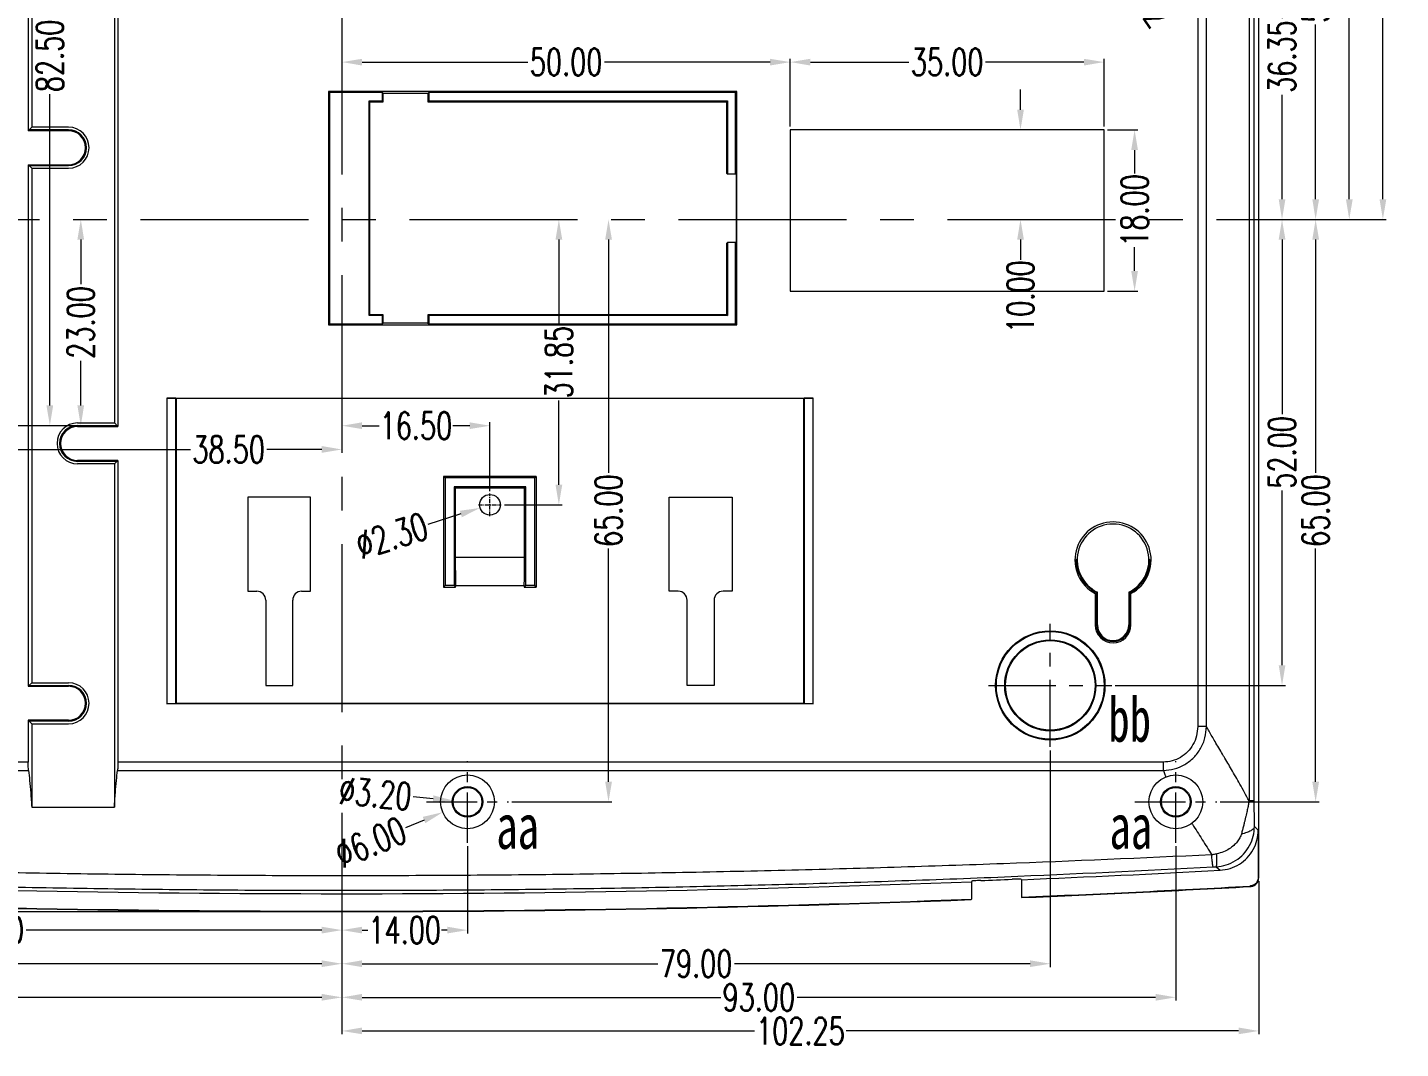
# Model space of a CAD drawing. Header units: millimetres. Extents: x 8061 to 9633, y -505 to -163.
# Drawn here: x 8596.1 to 8749.2, y -417.9 to -304 of the extents above; entities that cross this region are included whole.
import ezdxf

# ---------------------------------------------------------------- set-up
doc = ezdxf.new("R2010")
doc.units = ezdxf.units.MM
doc.linetypes.add('CENTER', pattern=[0.6, 0.375, -0.075, 0.075, -0.075])
doc.layers.get('Defpoints').update_dxf_attribs({"linetype": 'CONTINUOUS'})
doc.layers.add('dim', color=82, linetype='CONTINUOUS', lineweight=9)
doc.layers.add('part', color=7, linetype='CONTINUOUS', lineweight=20)
doc.styles.get("Standard").update_dxf_attribs({"font": 'romans.shx', "width": 0.7})
doc.styles.add('宋体', font='SimSun.ttf', dxfattribs={"width": 0.7})
doc.dimstyles.new('03', dxfattribs={"dimscale": 0.75, "dimtxt": 4, "dimasz": 3, "dimexe": 0.5, "dimexo": 0.5, "dimgap": 0.09, "dimtad": 0, "dimzin": 0, "dimdsep": 46, "dimtxsty": 'Standard', "dimcen": 0, "dimclrd": 256, "dimclre": 256, "dimclrt": 6, "dimazin": 2, "dimtp": 0.01, "dimtm": 0.01, "dimtfac": 1, "dimtofl": 0, "dimtmove": 0, "dimatfit": 0, "dimfxl": 1, "dimtolj": 1, "dimtzin": 0, "dimlwd": -1, "dimlwe": -1, "dimarcsym": 0})

# ---------------------------------------------------------------- blocks, each defined once
blk = doc.blocks.new('*D254')
at = {"layer": 'Defpoints', "color": 0}
for p in [(41286.6, -12991.94), (41279.1, -13069.19), (41391.87, -13069.19)]:
    blk.add_point(p, dxfattribs=at)
at = {"layer": 'dim'}
for p, q in [((41286.23, -12991.94), (41278.73, -12991.94)), ((41279.1, -12994.19), (41279.1, -13026.29)), ((41279.1, -13066.94), (41279.1, -13034.83)), ((41391.5, -13069.19), (41278.73, -13069.19))]:
    blk.add_line(p, q, dxfattribs=at)
for points in [[(41278.73, -12994.19), (41279.48, -12994.19), (41279.1, -12991.94)], [(41278.73, -13066.94), (41279.48, -13066.94), (41279.1, -13069.19)]]:
    blk.add_solid(points, dxfattribs=at)
at = {"layer": 'dim', "color": 6, "insert": (41279.1, -13030.56), "char_height": 3, "attachment_point": 5, "rotation": 90}
blk.add_mtext('\\A1;77.25', dxfattribs=at)
blk = doc.blocks.new('*D255')
at = {"layer": 'Defpoints', "color": 0}
for p in [(41480.3, -12955.59), (41496.72, -12955.59), (41496.72, -12991.94)]:
    blk.add_point(p, dxfattribs=at)
at = {"layer": 'dim'}
for p, q in [((41480.67, -12955.59), (41497.1, -12955.59)), ((41496.72, -12957.84), (41496.72, -12969.49)), ((41496.72, -12989.69), (41496.72, -12978.03))]:
    blk.add_line(p, q, dxfattribs=at)
for points in [[(41496.35, -12957.84), (41497.1, -12957.84), (41496.72, -12955.59)], [(41496.35, -12989.69), (41497.1, -12989.69), (41496.72, -12991.94)]]:
    blk.add_solid(points, dxfattribs=at)
at = {"layer": 'dim', "color": 6, "insert": (41496.72, -12973.76), "char_height": 3, "attachment_point": 5, "rotation": 90}
blk.add_mtext('\\A1;36.35', dxfattribs=at)
blk = doc.blocks.new('*D256')
at = {"layer": 'Defpoints', "color": 0}
for p in [(41477.75, -12939.94), (41500.47, -12939.94), (41496.72, -12991.94)]:
    blk.add_point(p, dxfattribs=at)
at = {"layer": 'dim'}
for p, q in [((41478.12, -12939.94), (41500.85, -12939.94)), ((41500.47, -12942.19), (41500.47, -12961.67)), ((41500.47, -12989.69), (41500.47, -12970.2)), ((41497.1, -12991.94), (41500.85, -12991.94))]:
    blk.add_line(p, q, dxfattribs=at)
for points in [[(41500.1, -12942.19), (41500.85, -12942.19), (41500.47, -12939.94)], [(41500.1, -12989.69), (41500.85, -12989.69), (41500.47, -12991.94)]]:
    blk.add_solid(points, dxfattribs=at)
at = {"layer": 'dim', "color": 6, "insert": (41500.47, -12965.94), "char_height": 3, "attachment_point": 5, "rotation": 90}
blk.add_mtext('\\A1;52.00', dxfattribs=at)
blk = doc.blocks.new('*D257')
at = {"layer": 'Defpoints', "color": 0}
for p in [(41489.43, -12926.44), (41504.22, -12926.44), (41496.72, -12991.94)]:
    blk.add_point(p, dxfattribs=at)
at = {"layer": 'dim'}
for p, q in [((41489.81, -12926.44), (41504.6, -12926.44)), ((41504.22, -12928.69), (41504.22, -12954.97)), ((41504.22, -12989.69), (41504.22, -12963.4)), ((41497.1, -12991.94), (41504.6, -12991.94))]:
    blk.add_line(p, q, dxfattribs=at)
for points in [[(41503.85, -12928.69), (41504.6, -12928.69), (41504.22, -12926.44)], [(41503.85, -12989.69), (41504.6, -12989.69), (41504.22, -12991.94)]]:
    blk.add_solid(points, dxfattribs=at)
at = {"layer": 'dim', "color": 6, "insert": (41504.22, -12959.19), "char_height": 3, "attachment_point": 5, "rotation": 90}
blk.add_mtext('\\A1;65.50', dxfattribs=at)
blk = doc.blocks.new('*D258')
at = {"layer": 'Defpoints', "color": 0}
for p in [(41493.13, -12914.69), (41507.97, -12914.69), (41496.72, -12991.94)]:
    blk.add_point(p, dxfattribs=at)
at = {"layer": 'dim'}
for p, q in [((41493.5, -12914.69), (41508.35, -12914.69)), ((41507.97, -12916.94), (41507.97, -12949.05)), ((41507.97, -12989.69), (41507.97, -12957.58)), ((41497.1, -12991.94), (41508.35, -12991.94))]:
    blk.add_line(p, q, dxfattribs=at)
for points in [[(41507.6, -12916.94), (41508.35, -12916.94), (41507.97, -12914.69)], [(41507.6, -12989.69), (41508.35, -12989.69), (41507.97, -12991.94)]]:
    blk.add_solid(points, dxfattribs=at)
at = {"layer": 'dim', "color": 6, "insert": (41507.97, -12953.31), "char_height": 3, "attachment_point": 5, "rotation": 90}
blk.add_mtext('\\A1;77.25', dxfattribs=at)
blk = doc.blocks.new('*D259')
at = {"layer": 'Defpoints', "color": 0}
for p in [(41496.72, -12991.94), (41477.75, -13043.94), (41496.72, -13043.94)]:
    blk.add_point(p, dxfattribs=at)
at = {"layer": 'dim'}
for p, q in [((41496.72, -12994.19), (41496.72, -13013.67)), ((41496.72, -13041.69), (41496.72, -13022.2)), ((41478.12, -13043.94), (41497.1, -13043.94))]:
    blk.add_line(p, q, dxfattribs=at)
for points in [[(41496.35, -12994.19), (41497.1, -12994.19), (41496.72, -12991.94)], [(41496.35, -13041.69), (41497.1, -13041.69), (41496.72, -13043.94)]]:
    blk.add_solid(points, dxfattribs=at)
at = {"layer": 'dim', "color": 6, "insert": (41496.72, -13017.94), "char_height": 3, "attachment_point": 5, "rotation": 90}
blk.add_mtext('\\A1;52.00', dxfattribs=at)
blk = doc.blocks.new('*D260')
at = {"layer": 'Defpoints', "color": 0}
for p in [(41496.72, -12991.94), (41489.43, -13056.94), (41500.47, -13056.94)]:
    blk.add_point(p, dxfattribs=at)
at = {"layer": 'dim'}
for p, q in [((41497.1, -12991.94), (41500.85, -12991.94)), ((41500.47, -12994.19), (41500.47, -13020.22)), ((41500.47, -13054.69), (41500.47, -13028.65)), ((41489.81, -13056.94), (41500.85, -13056.94))]:
    blk.add_line(p, q, dxfattribs=at)
for points in [[(41500.1, -12994.19), (41500.85, -12994.19), (41500.47, -12991.94)], [(41500.1, -13054.69), (41500.85, -13054.69), (41500.47, -13056.94)]]:
    blk.add_solid(points, dxfattribs=at)
at = {"layer": 'dim', "color": 6, "insert": (41500.47, -13024.44), "char_height": 3, "attachment_point": 5, "rotation": 90}
blk.add_mtext('\\A1;65.00', dxfattribs=at)
blk = doc.blocks.new('*D261')
at = {"layer": 'Defpoints', "color": 0}
for p in [(41421.6, -12991.94), (41421.6, -12991.94), (41410.43, -13056.94)]:
    blk.add_point(p, dxfattribs=at)
at = {"layer": 'dim'}
for p, q in [((41421.6, -12994.19), (41421.6, -13020.22)), ((41421.6, -13054.69), (41421.6, -13028.65)), ((41410.81, -13056.94), (41421.98, -13056.94))]:
    blk.add_line(p, q, dxfattribs=at)
for points in [[(41421.23, -12994.19), (41421.98, -12994.19), (41421.6, -12991.94)], [(41421.23, -13054.69), (41421.98, -13054.69), (41421.6, -13056.94)]]:
    blk.add_solid(points, dxfattribs=at)
at = {"layer": 'dim', "color": 6, "insert": (41421.6, -13024.44), "char_height": 3, "attachment_point": 5, "rotation": 90}
blk.add_mtext('\\A1;65.00', dxfattribs=at)
blk = doc.blocks.new('*D262')
at = {"layer": 'Defpoints', "color": 0}
for p in [(41405.87, -13061.5), (41391.87, -13071.25), (41405.87, -13071.25)]:
    blk.add_point(p, dxfattribs=at)
at = {"layer": 'dim'}
for p, q in [((41405.87, -13061.87), (41405.87, -13071.62)), ((41394.12, -13071.25), (41394.76, -13071.25)), ((41403.62, -13071.25), (41402.99, -13071.25))]:
    blk.add_line(p, q, dxfattribs=at)
for points in [[(41394.12, -13070.87), (41394.12, -13071.62), (41391.87, -13071.25)], [(41403.62, -13070.87), (41403.62, -13071.62), (41405.87, -13071.25)]]:
    blk.add_solid(points, dxfattribs=at)
at = {"layer": 'dim', "color": 6, "insert": (41398.87, -13071.25), "char_height": 3, "attachment_point": 5}
blk.add_mtext('\\A1;14.00', dxfattribs=at)
blk = doc.blocks.new('*D263')
at = {"layer": 'Defpoints', "color": 0}
for p in [(41470.87, -13050.81), (41391.87, -13071.25), (41470.87, -13075)]:
    blk.add_point(p, dxfattribs=at)
at = {"layer": 'dim'}
for p, q in [((41470.87, -13051.19), (41470.87, -13075.37)), ((41391.87, -13071.62), (41391.87, -13075.37)), ((41394.12, -13075), (41427.11, -13075)), ((41468.62, -13075), (41435.64, -13075))]:
    blk.add_line(p, q, dxfattribs=at)
for points in [[(41394.12, -13074.62), (41394.12, -13075.37), (41391.87, -13075)], [(41468.62, -13074.62), (41468.62, -13075.37), (41470.87, -13075)]]:
    blk.add_solid(points, dxfattribs=at)
at = {"layer": 'dim', "color": 6, "insert": (41431.37, -13075), "char_height": 3, "attachment_point": 5}
blk.add_mtext('\\A1;79.00', dxfattribs=at)
blk = doc.blocks.new('*D264')
at = {"layer": 'Defpoints', "color": 0}
for p in [(41484.87, -13061.5), (41391.87, -13071.25), (41484.87, -13078.75)]:
    blk.add_point(p, dxfattribs=at)
at = {"layer": 'dim'}
for p, q in [((41484.87, -13061.87), (41484.87, -13079.12)), ((41391.87, -13071.62), (41391.87, -13079.12)), ((41394.12, -13078.75), (41434.11, -13078.75)), ((41482.62, -13078.75), (41442.64, -13078.75))]:
    blk.add_line(p, q, dxfattribs=at)
for points in [[(41394.12, -13078.37), (41394.12, -13079.12), (41391.87, -13078.75)], [(41482.62, -13078.37), (41482.62, -13079.12), (41484.87, -13078.75)]]:
    blk.add_solid(points, dxfattribs=at)
at = {"layer": 'dim', "color": 6, "insert": (41438.37, -13078.75), "char_height": 3, "attachment_point": 5}
blk.add_mtext('\\A1;93.00', dxfattribs=at)
blk = doc.blocks.new('*D265')
at = {"layer": 'Defpoints', "color": 0}
for p in [(41494.12, -13065.39), (41391.87, -13071.25), (41494.12, -13082.5)]:
    blk.add_point(p, dxfattribs=at)
at = {"layer": 'dim'}
for p, q in [((41494.12, -13065.77), (41494.12, -13082.87)), ((41391.87, -13071.62), (41391.87, -13082.87)), ((41394.12, -13082.5), (41437.88, -13082.5)), ((41491.87, -13082.5), (41448.12, -13082.5))]:
    blk.add_line(p, q, dxfattribs=at)
for points in [[(41394.12, -13082.12), (41394.12, -13082.87), (41391.87, -13082.5)], [(41491.87, -13082.12), (41491.87, -13082.87), (41494.12, -13082.5)]]:
    blk.add_solid(points, dxfattribs=at)
at = {"layer": 'dim', "color": 6, "insert": (41443, -13082.5), "char_height": 3, "attachment_point": 5}
blk.add_mtext('\\A1;102.25', dxfattribs=at)
blk = doc.blocks.new('*D266')
at = {"layer": 'Defpoints', "color": 0}
for p in [(41312.87, -13050.81), (41312.87, -13071.25), (41391.87, -13071.25)]:
    blk.add_point(p, dxfattribs=at)
at = {"layer": 'dim'}
for p, q in [((41312.87, -13051.19), (41312.87, -13071.62)), ((41315.12, -13071.25), (41348.11, -13071.25)), ((41389.62, -13071.25), (41356.64, -13071.25))]:
    blk.add_line(p, q, dxfattribs=at)
for points in [[(41315.12, -13070.87), (41315.12, -13071.62), (41312.87, -13071.25)], [(41389.62, -13070.87), (41389.62, -13071.62), (41391.87, -13071.25)]]:
    blk.add_solid(points, dxfattribs=at)
at = {"layer": 'dim', "color": 6, "insert": (41352.37, -13071.25), "char_height": 3, "attachment_point": 5}
blk.add_mtext('\\A1;79.00', dxfattribs=at)
blk = doc.blocks.new('*D267')
at = {"layer": 'Defpoints', "color": 0}
for p in [(41298.87, -13061.5), (41391.87, -13071.25), (41298.87, -13075)]:
    blk.add_point(p, dxfattribs=at)
at = {"layer": 'dim'}
for p, q in [((41298.87, -13061.87), (41298.87, -13075.37)), ((41391.87, -13071.62), (41391.87, -13075.37)), ((41301.12, -13075), (41341.11, -13075)), ((41389.62, -13075), (41349.64, -13075))]:
    blk.add_line(p, q, dxfattribs=at)
for points in [[(41301.12, -13074.62), (41301.12, -13075.37), (41298.87, -13075)], [(41389.62, -13074.62), (41389.62, -13075.37), (41391.87, -13075)]]:
    blk.add_solid(points, dxfattribs=at)
at = {"layer": 'dim', "color": 6, "insert": (41345.37, -13075), "char_height": 3, "attachment_point": 5}
blk.add_mtext('\\A1;93.00', dxfattribs=at)
blk = doc.blocks.new('*D268')
at = {"layer": 'Defpoints', "color": 0}
for p in [(41289.62, -13065.39), (41391.87, -13071.25), (41289.62, -13078.75)]:
    blk.add_point(p, dxfattribs=at)
at = {"layer": 'dim'}
for p, q in [((41289.62, -13065.77), (41289.62, -13079.12)), ((41391.87, -13071.62), (41391.87, -13079.12)), ((41291.87, -13078.75), (41335.63, -13078.75)), ((41389.62, -13078.75), (41345.87, -13078.75))]:
    blk.add_line(p, q, dxfattribs=at)
for points in [[(41291.87, -13078.37), (41291.87, -13079.12), (41289.62, -13078.75)], [(41389.62, -13078.37), (41389.62, -13079.12), (41391.87, -13078.75)]]:
    blk.add_solid(points, dxfattribs=at)
at = {"layer": 'dim', "color": 6, "insert": (41340.75, -13078.75), "char_height": 3, "attachment_point": 5}
blk.add_mtext('\\A1;102.25', dxfattribs=at)
blk = doc.blocks.new('*D269')
at = {"layer": 'Defpoints', "color": 0}
for p in [(41408.64, -13055.78), (41403.11, -13058.09)]:
    blk.add_point(p, dxfattribs=at)
at = {"layer": 'dim'}
blk.add_line((41401.03, -13058.96), (41398.95, -13059.83), dxfattribs=at)
blk.add_solid([(41400.88, -13058.61), (41401.17, -13059.31), (41403.11, -13058.09)], dxfattribs=at)
at = {"layer": 'dim', "color": 6, "insert": (41395.06, -13061.45), "char_height": 3, "attachment_point": 5, "rotation": 22.6773}
blk.add_mtext('\\A1;∅6.00', dxfattribs=at)
blk = doc.blocks.new('*D270')
at = {"layer": 'Defpoints', "color": 0}
for p in [(41404.28, -13056.79), (41407.47, -13057.08)]:
    blk.add_point(p, dxfattribs=at)
at = {"layer": 'dim'}
blk.add_line((41402.04, -13056.59), (41399.8, -13056.38), dxfattribs=at)
blk.add_solid([(41402.07, -13056.21), (41402.01, -13056.96), (41404.28, -13056.79)], dxfattribs=at)
at = {"layer": 'dim', "color": 6, "insert": (41395.6, -13056), "char_height": 3, "attachment_point": 5, "rotation": 354.8044}
blk.add_mtext('\\A1;∅3.20', dxfattribs=at)
blk = doc.blocks.new('*D273')
at = {"layer": 'Defpoints', "color": 0}
for p in [(41470.71, -12951.67), (41476.14, -12959.5)]:
    blk.add_point(p, dxfattribs=at)
at = {"layer": 'dim'}
blk.add_line((41477.42, -12961.35), (41478.7, -12963.19), dxfattribs=at)
blk.add_solid([(41477.73, -12961.13), (41477.11, -12961.56), (41476.14, -12959.5)], dxfattribs=at)
at = {"layer": 'dim', "color": 6, "insert": (41481.11, -12966.66), "char_height": 3, "attachment_point": 5, "rotation": 304.7544}
blk.add_mtext('\\A1;∅9.52', dxfattribs=at)
blk = doc.blocks.new('*D274')
at = {"layer": 'Defpoints', "color": 0}
for p in [(41391.87, -12974.38), (41391.87, -12974.38), (41441.87, -12981.94)]:
    blk.add_point(p, dxfattribs=at)
at = {"layer": 'dim'}
for p, q in [((41394.12, -12974.38), (41412.61, -12974.38)), ((41439.62, -12974.38), (41421.14, -12974.38)), ((41441.87, -12981.56), (41441.87, -12974.01))]:
    blk.add_line(p, q, dxfattribs=at)
for points in [[(41394.12, -12974.01), (41394.12, -12974.76), (41391.87, -12974.38)], [(41439.62, -12974.01), (41439.62, -12974.76), (41441.87, -12974.38)]]:
    blk.add_solid(points, dxfattribs=at)
at = {"layer": 'dim', "color": 6, "insert": (41416.87, -12974.38), "char_height": 3, "attachment_point": 5}
blk.add_mtext('\\A1;50.00', dxfattribs=at)
blk = doc.blocks.new('*D275')
at = {"layer": 'Defpoints', "color": 0}
for p in [(41441.87, -12974.38), (41441.87, -12974.38), (41476.87, -12981.94)]:
    blk.add_point(p, dxfattribs=at)
at = {"layer": 'dim'}
for p, q in [((41444.12, -12974.38), (41455.11, -12974.38)), ((41474.62, -12974.38), (41463.64, -12974.38)), ((41476.87, -12981.56), (41476.87, -12974.01))]:
    blk.add_line(p, q, dxfattribs=at)
for points in [[(41444.12, -12974.01), (41444.12, -12974.76), (41441.87, -12974.38)], [(41474.62, -12974.01), (41474.62, -12974.76), (41476.87, -12974.38)]]:
    blk.add_solid(points, dxfattribs=at)
at = {"layer": 'dim', "color": 6, "insert": (41459.37, -12974.38), "char_height": 3, "attachment_point": 5}
blk.add_mtext('\\A1;35.00', dxfattribs=at)
blk = doc.blocks.new('*D276')
at = {"layer": 'Defpoints', "color": 0}
for p in [(41476.87, -12981.94), (41476.87, -12999.94), (41480.28, -12999.94)]:
    blk.add_point(p, dxfattribs=at)
at = {"layer": 'dim'}
for p, q in [((41477.25, -12981.94), (41480.65, -12981.94)), ((41480.28, -12984.19), (41480.28, -12986.82)), ((41480.28, -12997.69), (41480.28, -12995.05)), ((41477.25, -12999.94), (41480.65, -12999.94))]:
    blk.add_line(p, q, dxfattribs=at)
for points in [[(41479.9, -12984.19), (41480.65, -12984.19), (41480.28, -12981.94)], [(41479.9, -12997.69), (41480.65, -12997.69), (41480.28, -12999.94)]]:
    blk.add_solid(points, dxfattribs=at)
at = {"layer": 'dim', "color": 6, "insert": (41480.28, -12990.94), "char_height": 3, "attachment_point": 5, "rotation": 90}
blk.add_mtext('\\A1;18.00', dxfattribs=at)
blk = doc.blocks.new('*D277')
at = {"layer": 'Defpoints', "color": 0}
for p in [(41467.55, -12981.94), (41467.55, -12991.94), (41467.55, -12991.94)]:
    blk.add_point(p, dxfattribs=at)
at = {"layer": 'dim'}
for p, q in [((41467.55, -12979.69), (41467.55, -12977.44)), ((41467.55, -12994.19), (41467.55, -12996.44))]:
    blk.add_line(p, q, dxfattribs=at)
for points in [[(41467.18, -12979.69), (41467.93, -12979.69), (41467.55, -12981.94)], [(41467.18, -12994.19), (41467.93, -12994.19), (41467.55, -12991.94)]]:
    blk.add_solid(points, dxfattribs=at)
at = {"layer": 'dim', "color": 6, "insert": (41467.55, -13000.55), "char_height": 3, "attachment_point": 5, "rotation": 90}
blk.add_mtext('\\A1;10.00', dxfattribs=at)
blk = doc.blocks.new('*D288')
at = {"layer": 'Defpoints', "color": 0}
for p in [(41391.87, -13014.96), (41391.87, -13014.96), (41408.37, -13022.64)]:
    blk.add_point(p, dxfattribs=at)
at = {"layer": 'dim'}
for p, q in [((41394.12, -13014.96), (41396.01, -13014.96)), ((41406.12, -13014.96), (41404.24, -13014.96)), ((41408.37, -13022.26), (41408.37, -13014.58))]:
    blk.add_line(p, q, dxfattribs=at)
for points in [[(41394.12, -13014.58), (41394.12, -13015.33), (41391.87, -13014.96)], [(41406.12, -13014.58), (41406.12, -13015.33), (41408.37, -13014.96)]]:
    blk.add_solid(points, dxfattribs=at)
at = {"layer": 'dim', "color": 6, "insert": (41400.12, -13014.96), "char_height": 3, "attachment_point": 5}
blk.add_mtext('\\A1;16.50', dxfattribs=at)
blk = doc.blocks.new('*D289')
at = {"layer": 'Defpoints', "color": 0}
for p in [(41416.06, -12991.94), (41416.06, -12991.94), (41409.64, -13023.79)]:
    blk.add_point(p, dxfattribs=at)
at = {"layer": 'dim'}
for p, q in [((41416.06, -12994.19), (41416.06, -13003.59)), ((41416.06, -13021.54), (41416.06, -13012.13)), ((41410.01, -13023.79), (41416.44, -13023.79))]:
    blk.add_line(p, q, dxfattribs=at)
for points in [[(41415.69, -12994.19), (41416.44, -12994.19), (41416.06, -12991.94)], [(41415.69, -13021.54), (41416.44, -13021.54), (41416.06, -13023.79)]]:
    blk.add_solid(points, dxfattribs=at)
at = {"layer": 'dim', "color": 6, "insert": (41416.06, -13007.86), "char_height": 3, "attachment_point": 5, "rotation": 90}
blk.add_mtext('\\A1;31.85', dxfattribs=at)
blk = doc.blocks.new('*D290')
at = {"layer": 'Defpoints', "color": 0}
for p in [(41409.47, -13023.44), (41407.28, -13024.13)]:
    blk.add_point(p, dxfattribs=at)
at = {"layer": 'dim'}
blk.add_line((41405.13, -13024.81), (41401.45, -13025.97), dxfattribs=at)
blk.add_solid([(41405.02, -13024.45), (41405.24, -13025.17), (41407.28, -13024.13)], dxfattribs=at)
at = {"layer": 'dim', "color": 6, "insert": (41397.43, -13027.24), "char_height": 3, "attachment_point": 5, "rotation": 17.5005}
blk.add_mtext('\\A1;∅2.30', dxfattribs=at)
blk = doc.blocks.new('*D294')
at = {"layer": 'Defpoints', "color": 0}
for p in [(41348.37, -12932.44), (41359.29, -12932.44), (41353.37, -13014.94)]:
    blk.add_point(p, dxfattribs=at)
at = {"layer": 'dim'}
for p, q in [((41348.75, -12932.44), (41359.66, -12932.44)), ((41359.29, -12934.69), (41359.29, -12969.42)), ((41359.29, -13012.69), (41359.29, -12977.95)), ((41353.75, -13014.94), (41359.66, -13014.94))]:
    blk.add_line(p, q, dxfattribs=at)
for points in [[(41358.91, -12934.69), (41359.66, -12934.69), (41359.29, -12932.44)], [(41358.91, -13012.69), (41359.66, -13012.69), (41359.29, -13014.94)]]:
    blk.add_solid(points, dxfattribs=at)
at = {"layer": 'dim', "color": 6, "insert": (41359.29, -12973.69), "char_height": 3, "attachment_point": 5, "rotation": 90}
blk.add_mtext('\\A1;82.50', dxfattribs=at)
blk = doc.blocks.new('*D296')
at = {"layer": 'Defpoints', "color": 0}
for p in [(41391.87, -13014.96), (41353.37, -13017.61), (41391.87, -13017.61)]:
    blk.add_point(p, dxfattribs=at)
at = {"layer": 'dim'}
for p, q in [((41391.87, -13015.33), (41391.87, -13017.98)), ((41355.62, -13017.61), (41374.96, -13017.61)), ((41389.62, -13017.61), (41383.5, -13017.61))]:
    blk.add_line(p, q, dxfattribs=at)
for points in [[(41355.62, -13017.23), (41355.62, -13017.98), (41353.37, -13017.61)], [(41389.62, -13017.23), (41389.62, -13017.98), (41391.87, -13017.61)]]:
    blk.add_solid(points, dxfattribs=at)
at = {"layer": 'dim', "color": 6, "insert": (41379.23, -13017.61), "char_height": 3, "attachment_point": 5}
blk.add_mtext('\\A1;38.50', dxfattribs=at)
blk = doc.blocks.new('*D297')
at = {"layer": 'Defpoints', "color": 0}
for p in [(41362.74, -12991.94), (41362.74, -12991.94), (41359.29, -13014.94)]:
    blk.add_point(p, dxfattribs=at)
at = {"layer": 'dim'}
for p, q in [((41362.74, -12994.19), (41362.74, -12999.17)), ((41362.74, -13012.69), (41362.74, -13007.7)), ((41359.66, -13014.94), (41363.11, -13014.94))]:
    blk.add_line(p, q, dxfattribs=at)
for points in [[(41362.36, -12994.19), (41363.11, -12994.19), (41362.74, -12991.94)], [(41362.36, -13012.69), (41363.11, -13012.69), (41362.74, -13014.94)]]:
    blk.add_solid(points, dxfattribs=at)
at = {"layer": 'dim', "color": 6, "insert": (41362.74, -13003.44), "char_height": 3, "attachment_point": 5, "rotation": 90}
blk.add_mtext('\\A1;23.00', dxfattribs=at)

msp = doc.modelspace()

# ---------------------------------------------------------------- linework, layer by layer
at = {"layer": 'part', "color": 1, "linetype": 'CENTER', "ltscale": 50}
for p, q in [((8631.174, -410.395), (8631.174, -240.445)), ((8518.699, -325.42), (8743.649, -325.42))]:
    msp.add_line(p, q, dxfattribs=at)
at = {"layer": 'part', "color": 7, "linetype": 'Continuous'}
for p, q in [((8733.424, -398.875), (8733.424, -249.175)), ((8596.567, -259.817), (8596.567, -315.132)), ((8732.346, -260.491), (8732.346, -390.308)), ((8732.929, -390.282), (8732.929, -260.51)), ((8596.174, -264.858), (8596.174, -315.525)), ((8726.617, -268.834), (8726.617, -382.008)), ((8727.604, -382.009), (8727.604, -268.833)), ((8606.174, -286.315), (8606.174, -348.525)), ((8605.781, -286.708), (8605.781, -348.132)), ((8629.653, -311.15), (8629.653, -337.191)), ((8629.653, -311.15), (8629.774, -311.27)), ((8675.194, -311.15), (8629.653, -311.15)), ((8629.774, -311.27), (8629.774, -337.07)), ((8635.686, -311.27), (8629.774, -311.27)), ((8634.186, -336.158), (8634.186, -312.183)), ((8634.282, -312.279), (8634.186, -312.183)), ((8634.186, -312.183), (8635.686, -312.183)), ((8634.282, -336.061), (8634.282, -312.279)), ((8634.282, -312.279), (8635.782, -312.279)), ((8635.686, -312.183), (8635.686, -311.27)), ((8635.782, -311.328), (8635.686, -311.27)), ((8635.782, -312.279), (8635.686, -312.183)), ((8635.782, -312.279), (8635.782, -311.328)), ((8635.782, -311.328), (8640.765, -311.328)), ((8640.765, -311.328), (8640.861, -311.27)), ((8640.765, -311.328), (8640.765, -312.279)), ((8640.765, -312.279), (8640.861, -312.183)), ((8640.765, -312.279), (8674.065, -312.279)), ((8640.861, -311.27), (8640.861, -312.183)), ((8675.074, -311.27), (8640.861, -311.27)), ((8640.861, -312.183), (8674.161, -312.183)), ((8674.065, -312.279), (8674.161, -312.183)), ((8674.065, -312.279), (8674.065, -320.245)), ((8674.161, -312.183), (8674.161, -320.341)), ((8675.194, -311.15), (8675.074, -311.27)), ((8675.074, -320.341), (8675.074, -311.27)), ((8675.194, -337.191), (8675.194, -311.15)), ((8596.174, -315.525), (8596.567, -315.132)), ((8600.674, -315.42), (8596.278, -315.42)), ((8600.674, -315.132), (8596.567, -315.132)), ((8600.674, -315.525), (8600.674, -315.42)), ((8716.174, -315.42), (8681.174, -315.42)), ((8681.174, -315.42), (8681.174, -333.42)), ((8716.174, -333.42), (8716.174, -315.42)), ((8600.674, -315.525), (8596.174, -315.525)), ((8596.174, -319.315), (8596.174, -377.526)), ((8596.174, -319.315), (8596.567, -319.708)), ((8596.174, -319.315), (8600.674, -319.315)), ((8596.278, -319.42), (8600.674, -319.42)), ((8596.567, -319.708), (8596.567, -377.133)), ((8596.567, -319.708), (8600.674, -319.708)), ((8600.674, -319.315), (8600.674, -319.42)), ((8674.065, -320.245), (8674.161, -320.341)), ((8674.161, -320.341), (8675.074, -320.341)), ((8675.121, -320.42), (8675.074, -320.341)), ((8675.121, -320.42), (8675.121, -327.92)), ((8674.065, -328.095), (8674.161, -327.999)), ((8674.065, -328.095), (8674.065, -336.061)), ((8675.074, -327.999), (8674.161, -327.999)), ((8674.161, -327.999), (8674.161, -336.158)), ((8675.074, -327.999), (8675.121, -327.92)), ((8675.074, -337.07), (8675.074, -327.999)), ((8681.174, -333.42), (8716.174, -333.42)), ((8634.282, -336.061), (8634.186, -336.158)), ((8635.686, -336.158), (8634.186, -336.158)), ((8635.782, -336.061), (8634.282, -336.061)), ((8635.782, -336.061), (8635.686, -336.158)), ((8635.686, -337.07), (8635.686, -336.158)), ((8635.782, -337.013), (8635.782, -336.061)), ((8674.065, -336.061), (8640.765, -336.061)), ((8640.765, -336.061), (8640.861, -336.158)), ((8640.765, -336.061), (8640.765, -337.013)), ((8674.161, -336.158), (8640.861, -336.158)), ((8640.861, -336.158), (8640.861, -337.07)), ((8674.065, -336.061), (8674.161, -336.158)), ((8629.653, -337.191), (8629.774, -337.07)), ((8629.653, -337.191), (8675.194, -337.191)), ((8629.774, -337.07), (8635.686, -337.07)), ((8635.782, -337.013), (8635.686, -337.07)), ((8640.765, -337.013), (8635.782, -337.013)), ((8640.765, -337.013), (8640.861, -337.07)), ((8640.861, -337.07), (8675.074, -337.07)), ((8675.194, -337.191), (8675.074, -337.07)), ((8611.638, -345.35), (8611.638, -379.49)), ((8611.638, -345.35), (8683.709, -345.35)), ((8612.638, -345.384), (8611.638, -345.35)), ((8612.638, -379.456), (8612.638, -345.384)), ((8612.674, -345.42), (8612.674, -379.42)), ((8682.674, -345.42), (8612.674, -345.42)), ((8682.674, -345.42), (8682.71, -345.384)), ((8682.674, -379.42), (8682.674, -345.42)), ((8683.709, -345.35), (8682.71, -345.384)), ((8682.71, -345.384), (8682.71, -379.456)), ((8683.709, -379.49), (8683.709, -345.35)), ((8601.674, -348.132), (8605.781, -348.132)), ((8601.674, -348.525), (8601.674, -348.42)), ((8601.674, -348.42), (8606.069, -348.42)), ((8601.674, -348.525), (8606.174, -348.525)), ((8605.781, -348.132), (8606.174, -348.525)), ((8601.674, -352.315), (8601.674, -352.42)), ((8606.174, -352.315), (8601.674, -352.315)), ((8606.069, -352.42), (8601.674, -352.42)), ((8605.781, -352.708), (8601.674, -352.708)), ((8605.781, -352.708), (8606.174, -352.315)), ((8605.781, -352.708), (8605.781, -391.023)), ((8606.174, -352.315), (8606.174, -385.982)), ((8652.849, -354.095), (8642.499, -354.095)), ((8642.674, -354.27), (8642.499, -354.095)), ((8642.499, -354.095), (8642.499, -366.445)), ((8652.674, -354.27), (8642.674, -354.27)), ((8642.674, -354.27), (8642.674, -366.27)), ((8651.674, -355.27), (8643.674, -355.27)), ((8643.674, -355.27), (8643.805, -355.401)), ((8643.674, -355.27), (8643.674, -366.27)), ((8651.674, -355.27), (8651.542, -355.401)), ((8651.674, -366.27), (8651.674, -355.27)), ((8652.674, -354.27), (8652.849, -354.095)), ((8652.674, -366.27), (8652.674, -354.27)), ((8652.849, -354.095), (8652.849, -366.445)), ((8627.674, -356.42), (8620.674, -356.42)), ((8620.674, -356.42), (8620.674, -366.92)), ((8627.674, -366.92), (8627.674, -356.42)), ((8651.542, -355.401), (8643.805, -355.401)), ((8643.805, -355.401), (8643.805, -363.148)), ((8651.542, -363.148), (8651.542, -355.401)), ((8667.674, -356.42), (8674.674, -356.42)), ((8667.674, -366.92), (8667.674, -356.42)), ((8674.674, -356.42), (8674.674, -366.92)), ((8651.542, -363.148), (8643.805, -363.148)), ((8620.674, -366.92), (8621.674, -366.92)), ((8626.674, -366.92), (8627.674, -366.92)), ((8642.499, -366.445), (8642.674, -366.27)), ((8642.499, -366.445), (8643.849, -366.445)), ((8643.674, -366.27), (8642.674, -366.27)), ((8643.674, -366.27), (8643.849, -366.445)), ((8643.849, -366.27), (8651.499, -366.27)), ((8643.849, -366.445), (8643.849, -366.27)), ((8651.499, -366.27), (8651.499, -366.445)), ((8651.674, -366.27), (8651.499, -366.445)), ((8651.499, -366.445), (8652.849, -366.445)), ((8652.674, -366.27), (8651.674, -366.27)), ((8652.849, -366.445), (8652.674, -366.27)), ((8668.674, -366.92), (8667.674, -366.92)), ((8674.674, -366.92), (8673.674, -366.92)), ((8715.177, -367.168), (8715.177, -370.67)), ((8715.319, -367.082), (8715.319, -370.67)), ((8715.424, -370.67), (8715.424, -367.017)), ((8718.924, -367.017), (8718.924, -370.67)), ((8719.028, -370.67), (8719.028, -367.082)), ((8719.17, -370.67), (8719.17, -367.168)), ((8622.674, -367.92), (8622.674, -377.42)), ((8625.674, -377.42), (8625.674, -367.92)), ((8669.674, -377.42), (8669.674, -367.92)), ((8672.674, -367.92), (8672.674, -377.42)), ((8715.319, -370.67), (8715.177, -370.67)), ((8719.028, -370.67), (8719.17, -370.67)), ((8596.174, -377.526), (8596.567, -377.133)), ((8596.174, -377.526), (8600.674, -377.526)), ((8596.278, -377.421), (8600.674, -377.421)), ((8596.567, -377.133), (8600.674, -377.133)), ((8600.674, -377.526), (8600.674, -377.421)), ((8622.674, -377.42), (8625.674, -377.42)), ((8672.674, -377.42), (8669.674, -377.42)), ((8611.638, -379.49), (8612.638, -379.456)), ((8683.709, -379.49), (8611.638, -379.49)), ((8612.674, -379.42), (8612.638, -379.456)), ((8612.674, -379.42), (8682.674, -379.42)), ((8682.674, -379.42), (8682.71, -379.456)), ((8682.71, -379.456), (8683.709, -379.49)), ((8596.174, -381.316), (8596.567, -381.709)), ((8600.674, -381.316), (8596.174, -381.316)), ((8596.174, -381.316), (8596.174, -385.982)), ((8600.674, -381.316), (8600.674, -381.421)), ((8600.674, -381.421), (8596.278, -381.421)), ((8596.567, -381.709), (8600.674, -381.709)), ((8596.567, -381.709), (8596.567, -391.023)), ((8727.604, -382.009), (8726.617, -382.009)), ((8596.174, -385.982), (8539.542, -385.982)), ((8539.549, -386.911), (8596.207, -386.911)), ((8606.141, -386.911), (8722.796, -386.911)), ((8722.795, -385.982), (8606.174, -385.982)), ((8722.796, -386.911), (8722.796, -385.982)), ((8732.929, -390.308), (8732.346, -390.308)), ((8596.567, -391.023), (8605.781, -391.023)), ((8733.371, -393.562), (8732.945, -393.158)), ((8733.371, -393.562), (8733.371, -398.826)), ((8728.692, -397.656), (8729.113, -398.054)), ((8701.424, -399.259), (8701.38, -399.326)), ((8701.38, -399.326), (8701.38, -401.275)), ((8706.924, -399.039), (8706.967, -399.104)), ((8706.967, -399.104), (8706.967, -401.053)), ((8733.424, -398.875), (8733.371, -398.826)), ((8707.002, -401.104), (8706.967, -401.053)), ((8732.427, -399.824), (8732.479, -399.874)), ((8701.345, -401.329), (8701.38, -401.275))]:
    msp.add_line(p, q, dxfattribs=at)
at = {"layer": 'part', "color": 1, "linetype": 'CENTER', "ltscale": 1.1684}
for p, q in [((8647.674, -358.535), (8647.674, -356.005)), ((8646.409, -357.27), (8648.939, -357.27))]:
    msp.add_line(p, q, dxfattribs=at)
at = {"layer": 'part', "color": 1, "linetype": 'CENTER', "ltscale": 20}
for p, q in [((8710.174, -384.295), (8710.174, -370.545)), ((8703.298, -377.42), (8717.049, -377.42))]:
    msp.add_line(p, q, dxfattribs=at)
at = {"layer": 'part', "color": 1, "linetype": 'CENTER', "ltscale": 15}
for p, q in [((8645.174, -394.981), (8645.174, -385.86)), ((8724.174, -394.981), (8724.174, -385.86)), ((8640.613, -390.42), (8649.734, -390.42)), ((8719.613, -390.42), (8728.734, -390.42))]:
    msp.add_line(p, q, dxfattribs=at)
at = {"layer": 'part', "color": 7, "linetype": 'Continuous'}
for centre, radius in [((8647.674, -357.27), 1.15), ((8710.174, -377.42), 6.1), ((8710.174, -377.42), 6.013), ((8710.174, -377.42), 5.087), ((8710.174, -377.42), 5), ((8645.174, -390.42), 3), ((8724.174, -390.42), 3), ((8645.174, -390.42), 1.705), ((8645.174, -390.42), 1.6), ((8724.174, -390.42), 1.705), ((8724.174, -390.42), 1.6)]:
    msp.add_circle(centre, radius, dxfattribs=at)
for centre, radius, start, end in [((8600.674, -317.42), 2.288, 270, 90), ((8600.674, -317.42), 2, 270, 90), ((8600.674, -317.42), 1.895, 270, 90), ((8601.674, -350.42), 2.288, 90, 270), ((8601.674, -350.42), 2, 90, 270), ((8601.674, -350.42), 1.895, 90, 270), ((8717.174, -363.42), 4.246, 298.04267, 241.95733), ((8717.174, -363.42), 4, 295.94448, 244.05552), ((8717.174, -363.42), 4.105, 180, 243.1367), ((8717.174, -363.42), 4.105, 296.8633, 0), ((8621.674, -367.92), 1, 0, 90), ((8626.674, -367.92), 1, 90, 180), ((8668.674, -367.92), 1, 0, 90), ((8673.674, -367.92), 1, 90, 180), ((8717.174, -370.67), 1.996, 180, 0), ((8717.174, -370.67), 1.855, 180, 0), ((8717.174, -370.67), 1.75, 180, 0), ((8600.674, -379.421), 2.288, 270, 90), ((8600.674, -379.421), 2, 270, 90), ((8600.674, -379.421), 1.895, 270, 90), ((8631.174, 1433.58), 1834.25, 272.368216, 273.060748), ((8631.174, 1433.58), 1834.25, 267.661983, 272.193541), ((8631.174, 1433.58), 1834.158, 272.226281, 272.335701), ((8631.174, 1433.58), 1836.198, 267.664464, 272.191213), ((8631.174, 1433.58), 1836.25, 267.665621, 272.19006), ((8631.174, 1433.58), 1836.198, 272.365703, 273.161054), ((8631.174, 1433.58), 1836.25, 272.366726, 273.1626)]:
    msp.add_arc(centre, radius, start, end, dxfattribs=at)
for points in [[(8643.805, -363.148), (8643.81, -364.204), (8643.824, -365.249), (8643.849, -366.27)], [(8651.499, -366.27), (8651.523, -365.249), (8651.538, -364.204), (8651.542, -363.148)], [(8713.069, -363.42), (8713.104, -363.385), (8713.139, -363.35), (8713.175, -363.315)], [(8721.172, -363.315), (8721.208, -363.35), (8721.243, -363.385), (8721.278, -363.42)], [(8715.177, -367.168), (8715.225, -367.14), (8715.272, -367.111), (8715.319, -367.082)], [(8719.028, -367.082), (8719.076, -367.111), (8719.123, -367.14), (8719.17, -367.168)], [(8726.617, -382.008), (8726.481, -383.06), (8726.09, -384.027), (8725.474, -384.847), (8724.679, -385.469), (8723.762, -385.854), (8722.795, -385.982)], [(8722.796, -386.911), (8724.006, -386.736), (8725.164, -386.251), (8726.172, -385.475), (8726.942, -384.453), (8727.429, -383.267), (8727.604, -382.009)], [(8729.551, -385.379), (8729.388, -385.102), (8728.551, -383.684), (8727.887, -382.534), (8727.604, -382.009)], [(8732.346, -390.308), (8731.322, -388.439), (8730.38, -386.795), (8729.551, -385.379)], [(8596.207, -386.911), (8596.189, -386.696), (8596.178, -386.369), (8596.174, -385.982)], [(8596.207, -386.911), (8596.334, -388.033), (8596.455, -389.41), (8596.567, -391.023)], [(8605.781, -391.023), (8605.893, -389.41), (8606.013, -388.033), (8606.141, -386.911)], [(8606.174, -385.982), (8606.17, -386.369), (8606.158, -386.696), (8606.141, -386.911)], [(8722.797, -386.911), (8722.868, -387.139), (8722.955, -387.381), (8723.056, -387.636)], [(8732.348, -390.308), (8732.313, -390.504), (8732.272, -390.711), (8732.227, -390.935), (8732.176, -391.179), (8732.119, -391.444), (8732.055, -391.731), (8731.984, -392.041), (8731.904, -392.377), (8731.816, -392.74), (8731.718, -393.132), (8731.609, -393.554), (8731.49, -394.008)], [(8732.945, -393.158), (8732.937, -392.174), (8732.931, -391.225), (8732.929, -390.282)], [(8725.97, -392.823), (8726.032, -392.921), (8727.084, -394.584)], [(8728.692, -397.656), (8729.786, -397.456), (8730.831, -396.977), (8731.733, -396.24), (8732.405, -395.294), (8732.811, -394.236), (8732.945, -393.158)], [(8729.113, -398.054), (8730.23, -397.851), (8731.26, -397.375), (8732.138, -396.657), (8732.808, -395.741), (8733.228, -394.687), (8733.371, -393.562)], [(8732.945, -393.158), (8732.909, -393.291), (8732.826, -393.416), (8732.701, -393.533), (8732.538, -393.643), (8732.098, -393.841), (8731.49, -394.008)], [(8727.084, -394.583), (8727.12, -394.639), (8728.18, -396.336)], [(8731.49, -394.008), (8731.315, -394.441), (8731.028, -394.873), (8730.632, -395.288), (8730.126, -395.667), (8729.505, -395.99), (8728.76, -396.222)], [(8728.18, -396.339), (8704.963, -397.323), (8692.77, -397.732), (8680.575, -398.068), (8668.379, -398.329), (8656.18, -398.517), (8643.98, -398.631), (8631.778, -398.671), (8619.574, -398.638), (8607.368, -398.531), (8595.162, -398.351), (8582.955, -398.096), (8570.751, -397.768), (8558.552, -397.366), (8534.168, -396.339)], [(8728.76, -396.222), (8728.564, -396.262), (8728.37, -396.299), (8728.177, -396.335)], [(8728.339, -397.674), (8728.295, -397.501), (8728.239, -397.038), (8728.177, -396.339)], [(8728.692, -397.656), (8728.703, -397.643), (8728.713, -397.618), (8728.729, -397.535), (8728.743, -397.413), (8728.753, -397.252), (8728.76, -397.055), (8728.763, -396.82), (8728.764, -396.544), (8728.76, -396.222)], [(8534.035, -397.676), (8558.434, -398.826), (8570.653, -399.277), (8582.877, -399.645), (8595.103, -399.931), (8607.33, -400.133), (8619.555, -400.253), (8631.779, -400.29), (8644.001, -400.245), (8656.221, -400.117), (8668.439, -399.907), (8680.656, -399.613), (8692.871, -399.237), (8705.084, -398.779), (8728.339, -397.674)], [(8728.339, -397.674), (8728.456, -397.668), (8728.574, -397.662), (8728.692, -397.656)], [(8702.424, -399.194), (8702.045, -399.211), (8701.723, -399.229), (8701.505, -399.246), (8701.424, -399.259)], [(8706.924, -399.039), (8706.842, -399.033), (8706.625, -399.034), (8706.302, -399.041), (8705.924, -399.055)], [(8733.371, -398.826), (8733.3, -399.196), (8733.098, -399.513), (8732.792, -399.733), (8732.427, -399.824)], [(8732.479, -399.874), (8732.845, -399.782), (8733.15, -399.563), (8733.353, -399.245), (8733.424, -398.875)]]:
    msp.add_spline(points, degree=3, dxfattribs=at)

# ---------------------------------------------------------------- texts
at = {"layer": 'dim', "char_height": 5, "width": 9.18398, "attachment_point": 1, "style": '宋体'}
for s, insert in [('bb', (8716.645, -378.703)), ('aa', (8648.382, -390.658)), ('aa', (8716.771, -390.658))]:
    msp.add_mtext(s, dxfattribs=dict(at, insert=insert))

# ---------------------------------------------------------------- dimensions: what is measured, and where the dimension line sits
at = {"layer": 'dim'}
for base, p1, p2, picture, middle in [((8747.271, -248.174), (8736.021, -325.42), (8732.426, -248.174), '*D258', (8747.271, -286.797)), ((8743.521, -259.92), (8736.021, -325.42), (8728.734, -259.92), '*D257', (8743.521, -292.67)), ((8598.589, -265.92), (8592.674, -348.42), (8587.674, -265.92), '*D294', (8598.589, -307.17)), ((8739.771, -273.42), (8736.021, -325.42), (8717.049, -273.42), '*D256', (8739.771, -299.42)), ((8736.021, -289.07), (8736.021, -325.42), (8719.599, -289.07), '*D255', (8736.021, -307.245)), ((8706.855, -325.42), (8706.855, -315.42), (8706.855, -325.42), '*D277', (8706.855, -334.038)), ((8719.575, -333.42), (8716.174, -315.42), (8716.174, -333.42), '*D276', (8719.575, -324.42)), ((8518.403, -402.67), (8525.903, -325.42), (8631.174, -402.67), '*D254', (8518.403, -364.045)), ((8602.036, -325.42), (8598.589, -348.42), (8602.036, -325.42), '*D297', (8602.036, -336.92)), ((8655.363, -325.42), (8648.939, -357.27), (8655.363, -325.42), '*D289', (8655.363, -341.345)), ((8660.903, -325.42), (8649.734, -390.42), (8660.903, -325.42), '*D261', (8660.903, -357.92)), ((8736.021, -377.42), (8736.021, -325.42), (8717.049, -377.42), '*D259', (8736.021, -351.42)), ((8739.771, -390.42), (8736.021, -325.42), (8728.734, -390.42), '*D260', (8739.771, -357.92))]:
    dim = msp.add_linear_dim(base=base, p1=p1, p2=p2, angle=90, dimstyle='03', dxfattribs=at)
    dim.commit()
    dim.dimension.update_dxf_attribs({"geometry": picture, "text_midpoint": middle, "insert": (-32760.7, 12666.516)})
for p1, p2, picture, middle in [((8710.01, -285.159), (8715.438, -292.982), '*D273', (8720.407, -300.144)), ((8646.767, -390.565), (8643.58, -390.275), '*D270', (8634.899, -389.486)), ((8647.942, -389.264), (8642.406, -391.577), '*D269', (8634.362, -394.938))]:
    dim = msp.add_diameter_dim_2p(p1=p1, p2=p2, dimstyle='03', dxfattribs=at)
    dim.commit()
    dim.dimension.update_dxf_attribs({"geometry": picture, "text_midpoint": middle, "insert": (-32760.7, 12666.516)})
for base, p1, p2, picture, middle in [((8631.174, -307.865), (8681.174, -315.42), (8631.174, -307.865), '*D274', (8656.174, -307.865)), ((8681.174, -307.865), (8716.174, -315.42), (8681.174, -307.865), '*D275', (8698.674, -307.865)), ((8631.174, -348.442), (8647.674, -356.12), (8631.174, -348.442), '*D288', (8639.424, -348.442)), ((8552.174, -404.731), (8631.174, -404.731), (8552.174, -384.295), '*D266', (8591.674, -404.731)), ((8710.174, -408.481), (8631.174, -404.731), (8710.174, -384.295), '*D263', (8670.674, -408.481)), ((8538.174, -408.481), (8631.174, -404.731), (8538.174, -394.981), '*D267', (8584.674, -408.481)), ((8645.174, -404.731), (8631.174, -404.731), (8645.174, -394.981), '*D262', (8638.174, -404.731)), ((8724.174, -412.231), (8631.174, -404.731), (8724.174, -394.981), '*D264', (8677.674, -412.231)), ((8528.924, -412.231), (8631.174, -404.731), (8528.924, -398.875), '*D268', (8580.049, -412.231)), ((8733.424, -415.981), (8631.174, -404.731), (8733.424, -398.875), '*D265', (8682.299, -415.981))]:
    dim = msp.add_linear_dim(base=base, p1=p1, p2=p2, dimstyle='03', dxfattribs=at)
    dim.commit()
    dim.dimension.update_dxf_attribs({"geometry": picture, "text_midpoint": middle, "insert": (-32760.7, 12666.516)})
dim = msp.add_linear_dim(base=(8631.174, -351.09), p1=(8592.674, -351.09), p2=(8631.174, -348.442), dimstyle='03', dxfattribs=at)
dim.commit()
dim.dimension.update_dxf_attribs({"geometry": '*D296', "text_midpoint": (8618.531, -351.09), "dimtype": 128, "insert": (-32760.7, 12666.516)})
dim = msp.add_diameter_dim_2p(p1=(8648.77, -356.924), p2=(8646.577, -357.616), dimstyle='03', dxfattribs=at)
dim.commit()
dim.dimension.update_dxf_attribs({"geometry": '*D290', "text_midpoint": (8636.727, -360.722), "dimtype": 131, "insert": (-32760.7, 12666.516)})

doc.saveas('drawing.dxf')
